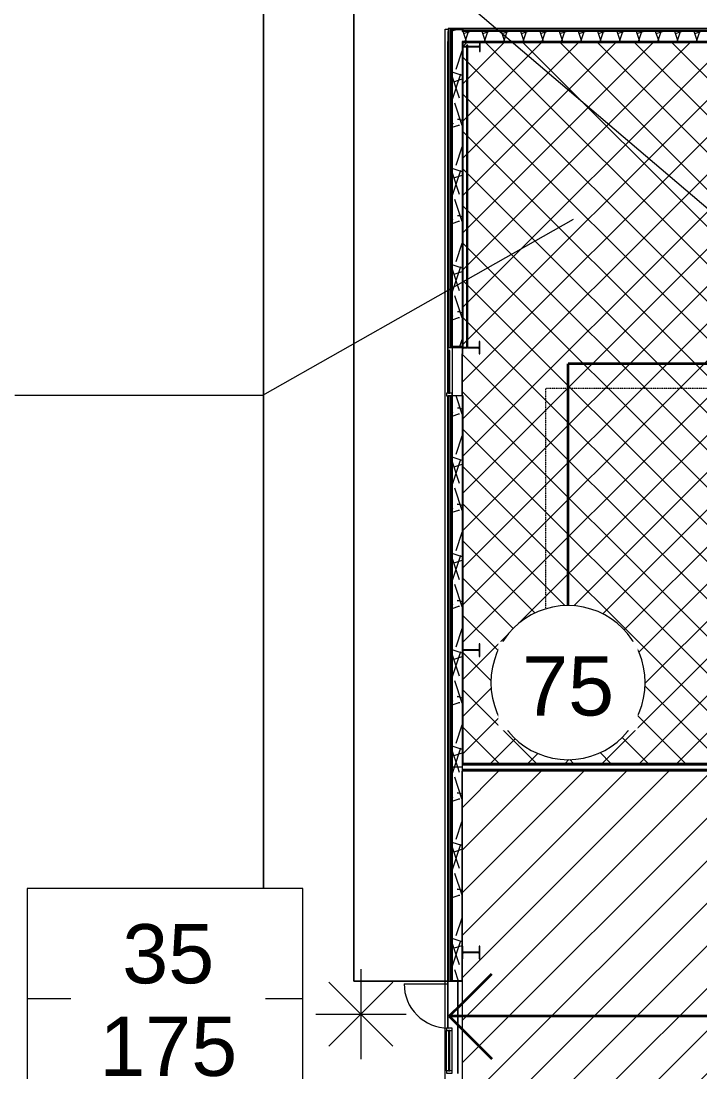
# Model space of a CAD drawing. Header units: inches. Extents: x -1442 to 61540, y -36095 to 93.
# Drawn here: x 55967 to 56508, y -21722 to -20883 of the extents above; entities that cross this region are included whole.
import ezdxf

# ---------------------------------------------------------------- set-up
doc = ezdxf.new("R2010")
doc.units = ezdxf.units.IN
doc.header["$MEASUREMENT"] = 0
doc.linetypes.add('Hidden 1_8_', pattern=[0.1875, 0.125, -0.0625])
for name, color, linetype, lineweight in [('A-DETL', 90, 'Continuous', 9), ('A-DETL-GENF', 92, 'Continuous', 9), ('A-DETL-HDLN', 90, 'Hidden 1_8_', 9), ('A-DETL-THIN', 151, 'Continuous', 9), ('A-DETL-WIDE', 214, 'Continuous', 15), ('A-DOOR', 31, 'Continuous', 9), ('A-FLOR', 192, 'Continuous', 9), ('A-GLAZ-CURT', 52, 'Continuous', 9), ('A-GLAZ-CWMG', 51, 'Continuous', 9), ('A-WALL', 113, 'Continuous', 9), ('A-WALL-PATT', 111, 'Continuous', 15), ('C-TOPO', 7, 'Continuous', 9), ('G-ANNO-TEXT', 231, 'Continuous', 9), ('I-WALL', 2, 'Continuous', 9), ('L-SITE-WALL', 31, 'Continuous', 9), ('S-BEAM', 12, 'Continuous', 9), ('S-COLS', 52, 'Continuous', 9)]:
    doc.layers.add(name, color=color, linetype=linetype, lineweight=lineweight)
doc.styles.add('Arial_1', font='arial.ttf', dxfattribs={"height": 47.209581})
pattern_1 = [(0, (34248.79, 0), (122.88, 30.72), [5.069, -87.091, 5.069, -87.091, -491.52]), (0, (34248.79, 0), (122.88, 30.72), [-184.32, 5.069, -179.251, 5.069, -87.091, -215.04]), (0, (34248.79, 0), (122.88, 30.72), [-460.8, 5.069, -56.371, 5.069, -148.531]), (120, (34294.87, 15.36), (-88.0443, 91.057202), [5.069, -87.091, 5.069, -87.091, -491.52]), (120, (34294.87, 15.36), (-88.0443, 91.057202), [-184.32, 5.069, -179.251, 5.069, -87.091, -215.04]), (120, (34294.87, 15.36), (-88.0443, 91.057202), [-460.8, 5.069, -56.371, 5.069, -148.531]), (240, (34310.23, 76.8), (-34.8357, -121.777202), [5.069, -87.091, 5.069, -87.091, -491.52]), (240, (34310.23, 76.8), (-34.8357, -121.777202), [-184.32, 5.069, -179.251, 5.069, -87.091, -215.04]), (240, (34310.23, 76.8), (-34.8357, -121.777202), [-460.8, 5.069, -56.371, 5.069, -148.531])]
pattern_2 = [(0, (34248.79, 0), (0, 48), []), (90, (34248.79, 0), (-48, 3e-15), [])]
pattern_3 = [(161.57, (34250.711, 1.92), (-15.3613961, -0.00164304), [0, -109.286, 12.134, 0]), (18.43, (34246.871, 1.92), (-15.3613961, 0.00164304), [0, -109.286, 12.134, 0]), (108.43, (34250.711, 1.92), (7.6769067, -38.40367936), [36.422, -84.998]), (71.57, (34246.871, 1.92), (7.6769067, 38.40367936), [36.422, -84.998])]

# ---------------------------------------------------------------- blocks, each defined once
blk = doc.blocks.new('Struct_Xcel_Sports Complex_rvt-2-Life Safety Plan')
at = {"layer": 'A-FLOR', "color": 7}
blk.add_line((22066.14, -21722.93), (22066.14, -21649.18), dxfattribs=at)
at = {"layer": 'L-SITE-WALL', "color": 7}
for p, q in [((22058.14, -21180.12), (22058.14, -20899.55)), ((22058.14, -21686.62), (22058.14, -21182.12)), ((22066.14, -21649.18), (22066.14, -21722.93))]:
    blk.add_line(p, q, dxfattribs=at)
blk = doc.blocks.new('Girt_C - 8_D-1405510-Life Safety Plan')
at = {"layer": 'S-BEAM'}
for p, q in [((22061.64, -21143.68), (22061.64, -21182.12)), ((22069.64, -21182.12), (22069.64, -21148.8))]:
    blk.add_line(p, q, dxfattribs=at)
blk = doc.blocks.new('System Panel - INSULATED LOW-E GLAZING _SEE ELEVATIONS FOR U-FACTOR_ SHGC_ _ LT_-V18-Life Safety Plan')
at = {"layer": 'A-GLAZ-CURT'}
for p, q in [((17.09375, -0.25), (-17.09375, -0.25)), ((-17.09375, -0.25), (-17.09375, -1.25)), ((-17.09375, -1.25), (-17.09375, -0.25)), ((17.09375, -0.25), (-17.09375, -0.25)), ((-17.09375, -1.25), (17.09375, -1.25)), ((-17.09375, -1.25), (17.09375, -1.25)), ((17.09375, -1.25), (17.09375, -0.25)), ((17.09375, -0.25), (17.09375, -1.25))]:
    blk.add_line(p, q, dxfattribs=at)
blk = doc.blocks.new('Rectangular Mullion - Exterior 2_ x 4_5_-1115231-Life Safety Plan')
at = {"layer": 'A-GLAZ-CWMG'}
for p, q in [((-1, 3), (1, 3)), ((-1, -1.5), (-1, 3)), ((1, 3), (1, -1.5)), ((1, -1.5), (-1, -1.5))]:
    blk.add_line(p, q, dxfattribs=at)
blk = doc.blocks.new('Door_Single_Storefront - one-1371400-Life Safety Plan')
at = {"layer": 'A-DOOR'}
blk.add_line((-17.59375, -35.1875), (-17.59375, 0), dxfattribs=at)
blk.add_arc((-17.59375, 0), 35.1875, 270, 0, dxfattribs=at)
blk = doc.blocks.new('System Panel - INSULATED LOW-E GLAZING _SEE ELEVATIONS FOR U-FACTOR_ SHGC_ _ LT_-1354328-Life Safety Plan')
at = {"layer": 'A-GLAZ-CURT'}
for p, q in [((16.03125, 1.25), (-16.03125, 1.25)), ((-16.03125, 1.25), (-16.03125, 0.25)), ((-16.03125, 0.25), (-16.03125, 1.25)), ((16.03125, 1.25), (-16.03125, 1.25)), ((-16.03125, 0.25), (16.03125, 0.25)), ((-16.03125, 0.25), (16.03125, 0.25)), ((16.03125, 0.25), (16.03125, 1.25)), ((16.03125, 1.25), (16.03125, 0.25))]:
    blk.add_line(p, q, dxfattribs=at)
blk = doc.blocks.new('Rectangular Mullion - Exterior 2_ x 4_5_-1354325-Life Safety Plan')
at = {"layer": 'A-GLAZ-CWMG'}
for p, q in [((22057.02, -21720.68), (22057.02, -21688.62)), ((22061.52, -21720.68), (22061.52, -21688.62))]:
    blk.add_line(p, q, dxfattribs=at)
blk = doc.blocks.new('Rectangular Mullion - Exterior 2_ x 4_5_-1212758-Life Safety Plan')
at = {"layer": 'A-GLAZ-CWMG'}
for p, q in [((-2, 1.5), (0, 1.5)), ((-2, -3), (-2, 1.5)), ((0, 1.5), (0, -3)), ((0, -3), (-2, -3))]:
    blk.add_line(p, q, dxfattribs=at)
blk = doc.blocks.new('Rectangular Mullion - Exterior 2_ x 4_5_-827470-Life Safety Plan')
at = {"layer": 'A-GLAZ-CWMG'}
for p, q in [((-1, 1.5), (1, 1.5)), ((-1, -3), (-1, 1.5)), ((1, 1.5), (1, -3)), ((1, -3), (-1, -3))]:
    blk.add_line(p, q, dxfattribs=at)
blk = doc.blocks.new('Round Bar - 1_-1267021-Life Safety Plan')
at = {"layer": 'S-BEAM'}
for p, q in [((22073.14, -21867.69), (22073.14, -21988.86)), ((22074.14, -21988.86), (22074.14, -21867.69))]:
    blk.add_line(p, q, dxfattribs=at)
for centre, start_param, end_param in [((22073.64, -21867.69), 0, 3.141593), ((22073.64, -21867.69), 3.141593, 6.283185), ((22073.64, -22108.84), 3.926991, 5.497787)]:
    blk.add_ellipse(centre, major_axis=(0.5, 0), ratio=0.507473, start_param=start_param, end_param=end_param, dxfattribs=at)
blk = doc.blocks.new('Round Bar - 1_-V69-Life Safety Plan')
at = {"layer": 'S-BEAM'}
for p, q in [((22073.14, -21022.63), (22073.14, -21143.8)), ((22074.14, -21143.8), (22074.14, -21022.63))]:
    blk.add_line(p, q, dxfattribs=at)
for centre, start_param, end_param in [((22073.64, -20902.65), 0, 3.141593), ((22073.64, -21143.8), 0, 3.141593), ((22073.64, -21143.8), 3.141593, 6.283185)]:
    blk.add_ellipse(centre, major_axis=(0.5, 0), ratio=0.507473, start_param=start_param, end_param=end_param, dxfattribs=at)

msp = doc.modelspace()

# ---------------------------------------------------------------- hatches: boundary and pattern name
at = {"layer": 'A-DETL-GENF'}
h = msp.add_hatch(dxfattribs=at)
h.set_pattern_fill('FP_13', color=8, style=0, pattern_type=2)
h.set_pattern_definition([(45, (34248.79, 0), (-14.849242, 14.849242), []), (135, (34248.79, 0), (-14.849242, -14.849242), [])])
h.paths.add_polyline_path([(56356.53, -21475.43), (56846.82, -21475.43), (56846.82, -20899.55), (56318.43, -20899.55), (56318.43, -21475.43), (56352.71, -21475.43)], flags=0)
h.paths.add_polyline_path([(56405.6, -21472.46), (56400.08, -21472.46), (56394.59, -21471.96), (56389.16, -21470.98), (56383.84, -21469.51), (56378.67, -21467.57), (56373.7, -21465.17), (56368.96, -21462.34), (56364.5, -21459.1), (56360.34, -21455.47), (56356.53, -21451.48), (56352.71, -21446.59), (56350.05, -21442.56), (56347.43, -21437.7), (56345.27, -21432.63), (56343.56, -21427.38), (56342.33, -21422), (56341.59, -21416.53), (56341.34, -21411.02), (56341.59, -21405.51), (56342.33, -21400.04), (56343.62, -21394.49), (56345.27, -21389.41), (56347.5, -21384.22), (56350.05, -21379.47), (56353.09, -21374.87), (56356.53, -21370.55), (56360.34, -21366.57), (56364.5, -21362.94), (56368.96, -21359.69), (56373.7, -21356.86), (56378.67, -21354.47), (56383.84, -21352.53), (56389.75, -21350.95), (56394.59, -21350.07), (56400.08, -21349.58), (56405.6, -21349.58), (56411.1, -21350.07), (56416.53, -21351.06), (56421.85, -21352.53), (56427.01, -21354.47), (56431.99, -21356.86), (56436.72, -21359.69), (56441.19, -21362.94), (56445.34, -21366.57), (56449.16, -21370.55), (56452.6, -21374.87), (56455.64, -21379.47), (56458.25, -21384.33), (56460.42, -21389.41), (56462.13, -21394.66), (56463.36, -21400.04), (56464.1, -21405.51), (56464.34, -21411.02), (56463.84, -21418.4), (56463.36, -21422), (56462.13, -21427.38), (56460.42, -21432.63), (56458.25, -21437.7), (56455.58, -21442.65), (56452.6, -21447.17), (56449.16, -21451.48), (56445.34, -21455.47), (56441.19, -21459.1), (56436.72, -21462.34), (56431.99, -21465.17), (56427.01, -21467.57), (56421.05, -21469.73), (56416.53, -21470.98), (56411.1, -21471.96)], flags=0)
h = msp.add_hatch(dxfattribs=at)
h.set_pattern_fill('FP_15', color=8, style=0, pattern_type=2)
h.set_pattern_definition([(45, (34248.79, 0), (-16.970563, 16.970563), [])])
h.paths.add_polyline_path([(56420.31, -22786.55), (56748.93, -22786.55), (56748.93, -22652.49), (57052.81, -22652.4), (57052.81, -22370.3), (57030.18, -22370.3), (57030.18, -21481.43), (56318.32, -21481.43), (56318.43, -22613.15), (56420.31, -22613.15), (56420.31, -22783.04)], flags=0)
at = {"layer": 'A-WALL-PATT', "lineweight": 9}
h = msp.add_hatch(dxfattribs=at)
h.set_pattern_fill('FP_7', color=256, style=0, pattern_type=2)
h.set_pattern_definition(pattern_2)
h.paths.add_polyline_path([(56308.93, -21142.93), (56309.93, -21142.93), (56309.93, -20889.93), (56308.93, -20889.93), (56308.93, -21057.3)], flags=0)
h = msp.add_hatch(dxfattribs=at)
h.set_pattern_fill('FP_5', color=256, style=0, pattern_type=2)
h.set_pattern_definition(pattern_3)
h.paths.add_polyline_path([(56310.62, -21142.93), (56318.43, -21142.93), (56318.43, -20889.93), (56310.43, -20889.93), (56310.43, -21142.93)], flags=0)
h = msp.add_hatch(dxfattribs=at)
h.set_pattern_fill('FP_5', color=256, style=0, pattern_type=2)
h.set_pattern_definition(pattern_3)
h.paths.add_polyline_path([(56318.43, -20899.55), (56707.31, -20899.55), (56707.31, -20891.55), (56318.43, -20891.55), (56318.43, -20895.55)], flags=0)
h = msp.add_hatch(dxfattribs=at)
h.set_pattern_fill('FP_7', color=256, style=0, pattern_type=2)
h.set_pattern_definition(pattern_2)
h.paths.add_polyline_path([(56352.71, -20891.55), (56707.31, -20891.55), (56707.31, -20890.55), (56319.18, -20890.55), (56319.18, -20891.55), (56334.18, -20891.55)], flags=0)
h = msp.add_hatch(dxfattribs=at)
h.set_pattern_fill('FP_7', color=256, style=0, pattern_type=2)
h.set_pattern_definition(pattern_2)
h.paths.add_polyline_path([(56309.93, -21478.43), (56309.93, -21182.12), (56308.93, -21182.12), (56308.93, -21478.43)], flags=0)
h = msp.add_hatch(dxfattribs=at)
h.set_pattern_fill('FP_5', color=256, style=0, pattern_type=2)
h.set_pattern_definition(pattern_3)
h.paths.add_polyline_path([(56318.27, -21478.43), (56318.43, -21478.43), (56318.43, -21182.12), (56310.43, -21182.12), (56310.55, -21478.43), (56318.24, -21478.43)], flags=0)
h = msp.add_hatch(dxfattribs=at)
h.set_pattern_fill('FP_7', color=256, style=0, pattern_type=2)
h.set_pattern_definition(pattern_2)
h.paths.add_polyline_path([(56308.93, -21649.18), (56309.93, -21649.18), (56309.93, -21478.43), (56308.93, -21478.43), (56308.93, -21647.73)], flags=0)
h = msp.add_hatch(dxfattribs=at)
h.set_pattern_fill('FP_5', color=256, style=0, pattern_type=2)
h.set_pattern_definition(pattern_3)
h.paths.add_polyline_path([(56315.66, -21649.18), (56318.32, -21649.18), (56318.24, -21478.43), (56310.43, -21478.43), (56310.43, -21649.18), (56314.93, -21649.18)], flags=0)
h = msp.add_hatch(dxfattribs=at)
h.set_pattern_fill('FP_4', color=256, style=0, pattern_type=2)
h.set_pattern_definition(pattern_1)
h.paths.add_polyline_path([(57028.18, -21476.05), (57029.43, -21476.05), (57029.43, -21475.43), (56850.32, -21475.43), (56850.32, -21476.05), (56908.39, -21476.05)], flags=0)
h.paths.add_polyline_path([(56414.39, -21476.05), (56846.82, -21476.05), (56846.82, -21475.43), (56318.43, -21475.43), (56318.43, -21476.05), (56389.75, -21476.05)], flags=0)
h = msp.add_hatch(dxfattribs=at)
h.set_pattern_fill('FP_4', color=256, style=0, pattern_type=2)
h.set_pattern_definition(pattern_1)
h.paths.add_polyline_path([(57028.18, -21481.43), (57029.43, -21481.43), (57029.43, -21476.05), (57028.81, -21476.05), (57028.81, -21480.8), (56318.43, -21480.8), (56318.43, -21481.43), (56908.39, -21481.43)], flags=0)
h = msp.add_hatch(dxfattribs=at)
h.set_pattern_fill('FP_4', color=256, style=0, pattern_type=2)
h.set_pattern_definition(pattern_1)
h.paths.add_polyline_path([(56850.94, -21476.68), (57028.81, -21476.68), (57028.81, -21476.05), (56850.32, -21476.05), (56850.32, -21476.68)], flags=0)
h.paths.add_polyline_path([(56413.73, -21476.68), (56846.82, -21476.61), (56846.82, -21476.05), (56318.43, -21476.05), (56318.43, -21476.68), (56389.75, -21476.68)], flags=0)
h = msp.add_hatch(dxfattribs=at)
h.set_pattern_fill('FP_4', color=256, style=0, pattern_type=2)
h.set_pattern_definition(pattern_1)
h.paths.add_polyline_path([(56908.39, -21480.8), (57028.81, -21480.68), (57028.81, -21476.68), (57028.18, -21476.68), (57028.18, -21480.18), (56318.43, -21480.18), (56318.46, -21480.8), (56879.89, -21480.8)], flags=0)

# ---------------------------------------------------------------- linework, layer by layer
at = {"layer": 'A-DETL'}
for p, q in [((56846.82, -20899.55), (56318.43, -20899.55)), ((56318.43, -20899.55), (56318.43, -21475.43)), ((56318.43, -21475.43), (56846.82, -21475.43))]:
    msp.add_line(p, q, dxfattribs=at)
at = {"layer": 'A-DETL', "lineweight": 35}
for p, q in [((57129.79, -21156.55), (56402.84, -21156.55)), ((56402.84, -21349.52), (56402.84, -21156.55)), ((56318.32, -21667), (56342, -21643.32)), ((56308.06, -21677.27), (56318.32, -21667)), ((56318.32, -21677.27), (56308.06, -21677.27)), ((56308.06, -21677.27), (56318.32, -21687.53)), ((56935.13, -21677.27), (56318.32, -21677.27)), ((56318.32, -21687.53), (56342, -21711.21))]:
    msp.add_line(p, q, dxfattribs=at)
at = {"layer": 'A-DETL-HDLN'}
for p, q in [((56385.1, -21352.13), (56385.1, -21176.07)), ((56385.1, -21176.07), (57059.1, -21176.07))]:
    msp.add_line(p, q, dxfattribs=at)
at = {"layer": 'A-DETL-THIN'}
for p, q in [((57030.18, -21481.43), (56318.32, -21481.43)), ((56318.32, -21481.43), (56318.32, -22613.15)), ((56191.25, -21575.18), (55971.49, -21575.18)), ((55971.49, -21575.18), (55971.49, -21750.99)), ((56191.25, -21750.99), (56191.25, -21575.18))]:
    msp.add_line(p, q, dxfattribs=at)
for start, end in [(0, 180), (180, 0)]:
    msp.add_arc((56402.84, -21411.02), 61.5, start, end, dxfattribs=at)
at = {"layer": 'A-DETL-WIDE'}
for p, q in [((56237.62, -21639.55), (56237.62, -21711.55)), ((56212.16, -21701.01), (56263.07, -21650.1)), ((56263.07, -21701.01), (56212.16, -21650.1)), ((55971.49, -21663.09), (56191.25, -21663.09)), ((56201.62, -21675.55), (56273.62, -21675.55))]:
    msp.add_line(p, q, dxfattribs=at)
at = {"layer": 'A-WALL', "lineweight": 15}
for p, q in [((56307.56, -20889.18), (56307.12, -20889.18)), ((56307.12, -20889.18), (56307.12, -21143.68)), ((56707.31, -20889.05), (56307.56, -20889.05)), ((56307.56, -20889.05), (56307.56, -20889.18)), ((56319.18, -21143.68), (56319.18, -20900.3)), ((56319.18, -20900.3), (56707.31, -20900.3)), ((56307.12, -21143.68), (56319.18, -21143.68)), ((56319.18, -21182.12), (56307.12, -21182.12)), ((56307.12, -21182.12), (56307.12, -21649.18)), ((56319.18, -21475.43), (56319.18, -21182.12)), ((56318.43, -21649.18), (56318.43, -21481.56)), ((56307.12, -21649.18), (56318.32, -21649.18))]:
    msp.add_line(p, q, dxfattribs=at)
at = {"layer": 'A-WALL'}
for p, q in [((56307.43, -20889.18), (56307.43, -21143.68)), ((56319.18, -20889.18), (56307.56, -20889.18)), ((56308.93, -20889.18), (56308.93, -21143.68)), ((56308.93, -20889.93), (56318.43, -20889.93)), ((56309.93, -20889.93), (56309.93, -21142.93)), ((56310.43, -20889.93), (56310.43, -21142.93)), ((56318.43, -20889.93), (56318.43, -20891.55)), ((56707.31, -20891.55), (56318.43, -20891.55)), ((56319.18, -20891.55), (56319.18, -20889.18)), ((56707.31, -20890.55), (56319.18, -20890.55)), ((56318.43, -20899.55), (56318.43, -21142.93)), ((56318.43, -20899.55), (56707.31, -20899.55)), ((56318.43, -21142.93), (56308.93, -21142.93)), ((56307.43, -21182.12), (56307.43, -21649.18)), ((56308.93, -21182.12), (56308.93, -21649.18)), ((56309.93, -21182.12), (56309.93, -21649.18)), ((56310.43, -21182.12), (56310.43, -21649.18)), ((56318.43, -21182.12), (56318.43, -21481.43)), ((56309.93, -21478.43), (56308.93, -21478.43)), ((56318.43, -21478.43), (56310.43, -21478.43)), ((56318.43, -21475.43), (56319.18, -21475.43)), ((56318.43, -21476.05), (56846.82, -21476.05)), ((56318.43, -21476.68), (56846.82, -21476.68)), ((56318.43, -21480.18), (57028.18, -21480.18)), ((56318.43, -21480.8), (57028.81, -21480.8))]:
    msp.add_line(p, q, dxfattribs=at)
at = {"layer": 'C-TOPO'}
for p, q in [((56160.03, -21575.18), (56160.03, -20093.92)), ((56160.03, -20093.92), (56160.03, -21575.18)), ((56232.03, -20093.92), (56232.03, -21649.18)), ((56232.03, -21649.18), (56232.03, -20093.92)), ((56232.03, -21649.18), (56306.93, -21649.18)), ((56306.93, -21649.18), (56232.03, -21649.18)), ((56306.93, -21649.18), (56306.93, -21686.62)), ((56306.93, -21686.62), (56306.93, -21649.18))]:
    msp.add_line(p, q, dxfattribs=at)
at = {"layer": 'G-ANNO-TEXT', "color": 145}
for p, q in [((56957.12, -21411.01), (56159.31, -20729.94)), ((56406.98, -21041.5), (56159.31, -21182.03)), ((56159.31, -21182.03), (55961.74, -21182.03))]:
    msp.add_line(p, q, dxfattribs=at)
at = {"layer": 'I-WALL', "lineweight": 15}
for p, q in [((56318.43, -21481.43), (57040.07, -21481.43)), ((56846.19, -21475.43), (56319.18, -21475.43))]:
    msp.add_line(p, q, dxfattribs=at)
at = {"layer": 'L-SITE-WALL'}
for p, q in [((56304.93, -20889.55), (56307.12, -20889.55)), ((56304.93, -22800.8), (56304.93, -20889.55)), ((56307.12, -20891.55), (56306.93, -20891.55)), ((56306.93, -20891.55), (56306.93, -21180.12)), ((56306.93, -21182.12), (56306.93, -21686.62))]:
    msp.add_line(p, q, dxfattribs=at)
at = {"layer": 'S-COLS', "lineweight": 13}
for p, q in [((56318.87, -20899.55), (56318.43, -20899.55)), ((56318.43, -20899.55), (56318.43, -20907.55)), ((56318.87, -20902.72), (56318.87, -20899.55)), ((56318.87, -20907.55), (56318.87, -20904.39)), ((56321.96, -20903.41), (56319.56, -20903.41)), ((56319.56, -20903.7), (56321.96, -20903.7)), ((56331.56, -20903.41), (56322.9, -20903.41)), ((56322.9, -20903.7), (56331.56, -20903.7)), ((56332.68, -20899.55), (56332.25, -20899.55)), ((56332.25, -20899.55), (56332.25, -20902.72)), ((56332.25, -20904.39), (56332.25, -20907.55)), ((56332.68, -20907.55), (56332.68, -20899.55)), ((56318.43, -20907.55), (56318.87, -20907.55)), ((56332.25, -20907.55), (56332.68, -20907.55)), ((56318.87, -21138.8), (56318.43, -21138.8)), ((56318.43, -21138.8), (56318.43, -21148.8)), ((56318.87, -21142.97), (56318.87, -21138.8)), ((56332.43, -21138.8), (56332, -21138.8)), ((56332, -21138.8), (56332, -21142.97)), ((56332.43, -21148.8), (56332.43, -21138.8)), ((56318.87, -21148.8), (56318.87, -21144.64)), ((56321.96, -21143.66), (56319.56, -21143.66)), ((56319.56, -21143.95), (56322.23, -21143.95)), ((56322.79, -21143.95), (56331.31, -21143.95)), ((56331.31, -21143.66), (56322.9, -21143.66)), ((56332, -21144.64), (56332, -21148.8)), ((56318.43, -21148.8), (56318.87, -21148.8)), ((56332, -21148.8), (56332.43, -21148.8)), ((56318.87, -21380.05), (56318.43, -21380.05)), ((56318.43, -21380.05), (56318.43, -21390.05)), ((56318.87, -21384.22), (56318.87, -21380.05)), ((56332.43, -21380.05), (56332, -21380.05)), ((56332, -21380.05), (56332, -21384.22)), ((56332.43, -21390.05), (56332.43, -21380.05)), ((56318.43, -21390.05), (56318.87, -21390.05)), ((56318.87, -21390.05), (56318.87, -21385.89)), ((56331.31, -21384.91), (56319.56, -21384.91)), ((56319.56, -21385.2), (56331.31, -21385.2)), ((56332, -21385.89), (56332, -21390.05)), ((56332, -21390.05), (56332.43, -21390.05)), ((56318.87, -21621.3), (56318.43, -21621.3)), ((56318.43, -21621.3), (56318.43, -21631.3)), ((56318.87, -21625.47), (56318.87, -21621.3)), ((56332.43, -21621.3), (56332, -21621.3)), ((56332, -21621.3), (56332, -21625.47)), ((56332.43, -21631.3), (56332.43, -21621.3)), ((56318.43, -21631.3), (56318.87, -21631.3)), ((56318.87, -21631.3), (56318.87, -21627.14)), ((56331.31, -21626.16), (56319.56, -21626.16)), ((56319.56, -21626.45), (56331.31, -21626.45)), ((56332, -21627.14), (56332, -21631.3)), ((56332, -21631.3), (56332.43, -21631.3)), ((56310.43, -21646.84), (56310.43, -21649.18)), ((56310.43, -21649.18), (56318.32, -21649.18)), ((56311.08, -21648.87), (56310.82, -21647.23)), ((56317.78, -21648.87), (56311.08, -21648.87)), ((56318.04, -21647.23), (56317.78, -21648.87)), ((56318.43, -21649.18), (56318.43, -21646.84))]:
    msp.add_line(p, q, dxfattribs=at)
for centre, radius, start, end in [((56319.56, -20902.72), 0.691, 180, 270), ((56319.56, -20904.39), 0.691, 90, 180), ((56331.56, -20902.72), 0.691, 270, 0), ((56331.56, -20904.39), 0.691, 0, 90), ((56319.56, -21142.97), 0.691, 180, 270), ((56319.56, -21144.64), 0.691, 90, 180), ((56331.31, -21142.97), 0.691, 270, 0), ((56331.31, -21144.64), 0.691, 0, 90), ((56319.56, -21384.22), 0.691, 180, 270), ((56319.56, -21385.89), 0.691, 90, 180), ((56331.31, -21384.22), 0.691, 270, 0), ((56331.31, -21385.89), 0.691, 0, 90), ((56319.56, -21625.47), 0.691, 180, 270), ((56331.31, -21625.47), 0.691, 275.13908, 0), ((56319.56, -21627.14), 0.691, 90, 180), ((56331.31, -21627.14), 0.691, 0, 81.97181), ((56310.43, -21647.23), 0.39, 0, 90), ((56318.43, -21647.23), 0.39, 135, 180)]:
    msp.add_arc(centre, radius, start, end, dxfattribs=at)

# ---------------------------------------------------------------- block references
at = {"layer": 'A-DOOR', "rotation": 270}
msp.add_blockref('Door_Single_Storefront - one-1371400-Life Safety Plan', (56307.31, -21669.02), dxfattribs=at)
at = {"layer": 'A-GLAZ-CURT'}
for name, p, rotation in [('System Panel - INSULATED LOW-E GLAZING _SEE ELEVATIONS FOR U-FACTOR_ SHGC_ _ LT_-V18-Life Safety Plan', (56307.31, -21163.02), 89.99999999996285), ('System Panel - INSULATED LOW-E GLAZING _SEE ELEVATIONS FOR U-FACTOR_ SHGC_ _ LT_-1354328-Life Safety Plan', (56307.31, -21704.65), 270)]:
    msp.add_blockref(name, p, dxfattribs=dict(at, rotation=rotation))
at = {"layer": 'A-GLAZ-CWMG', "extrusion": (0, 0, -1)}
for name, p, rotation in [('Rectangular Mullion - Exterior 2_ x 4_5_-1115231-Life Safety Plan', (-56307.31, -21181.12), 90.00000000003713), ('Rectangular Mullion - Exterior 2_ x 4_5_-827470-Life Safety Plan', (-56307.31, -21687.62), 270), ('Rectangular Mullion - Exterior 2_ x 4_5_-1212758-Life Safety Plan', (-56307.31, -21722.68), 270)]:
    msp.add_blockref(name, p, dxfattribs=dict(at, rotation=rotation))
at = {"layer": 'A-GLAZ-CWMG'}
msp.add_blockref('Rectangular Mullion - Exterior 2_ x 4_5_-1354325-Life Safety Plan', (34248.79, 0), dxfattribs=at)
at = {"layer": 'S-BEAM'}
for name, p in [('Round Bar - 1_-V69-Life Safety Plan', (34248.79, 0)), ('Round Bar - 1_-1267021-Life Safety Plan', (34248.79, 965)), ('Girt_C - 8_D-1405510-Life Safety Plan', (34248.79, 0))]:
    msp.add_blockref(name, p, dxfattribs=at)

# ---------------------------------------------------------------- next in the draw order: texts
at = {"layer": 'G-ANNO-TEXT', "color": 153, "char_height": 47.21, "attachment_point": 2, "line_spacing_factor": 0.938532, "style": 'Arial_1', "bg_fill": 3, "box_fill_scale": 1.25, "bg_fill_color": 0, "bg_fill_transparency": 0}
for s, insert, width in [('75', (56402.87, -21390.05), 87.552), ('35\\P175\\P', (56084.02, -21603.74), 131.328)]:
    msp.add_mtext(s, dxfattribs=dict(at, insert=insert, width=width))

# ---------------------------------------------------------------- next in the draw order: block references
at = {"color": 250, "lineweight": 5}
msp.add_blockref('Struct_Xcel_Sports Complex_rvt-2-Life Safety Plan', (34248.79, 0), dxfattribs=at)

doc.saveas('drawing.dxf')
